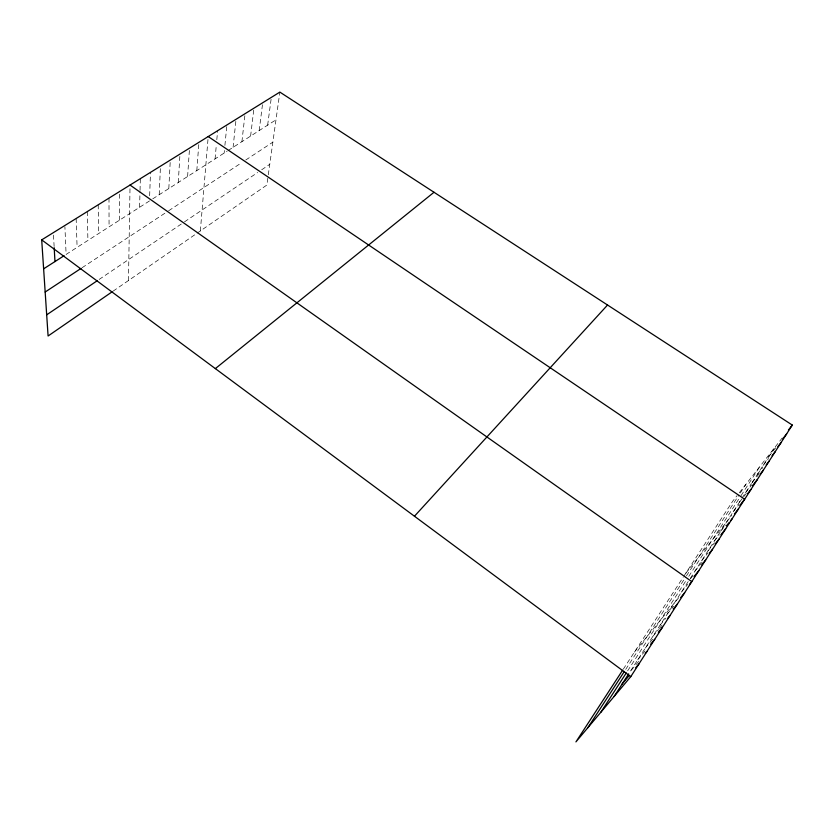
<?xml version="1.0" encoding="UTF-8"?>
<svg xmlns="http://www.w3.org/2000/svg" width="834" height="834" viewBox="0 0 834 834"><rect width="100%" height="100%" fill="white"/><g stroke="black" fill="none" stroke-linecap="round" stroke-linejoin="round"><path stroke-width="0.63" stroke-dasharray="4.17 3.13" d="M119.398 220.249L119.596 191.539M128.478 280.526L130.052 185.054M139.601 207.28L140.008 191.674M140.039 190.381L140.341 178.674M149.661 195.75L150.474 172.388M159.221 194.697L160.451 166.185M168.822 188.547L170.292 160.086M178.278 182.479L179.977 154.071M187.608 176.495L189.526 148.15M196.803 170.605L198.94 142.312M200.348 230.935L208.219 136.557M215.068 158.887L216.35 144.803M216.819 139.674L217.632 130.709M224.148 153.06L224.398 150.506M224.899 145.397L226.911 124.954M233.093 147.326L236.053 119.283M241.912 141.665L245.071 113.685M250.607 136.088L253.953 108.18M259.186 130.594L262.71 102.738M267.641 125.163L271.342 97.38M267.818 178.226L266.87 185.044L197.137 233.155M268.298 174.765L279.859 92.105M688.206 581.569L629.983 671.839L640.46 659.256M690.229 578.442L741.416 499.076M742.083 498.034L751.434 483.543M752.091 482.532L774.4 447.931M627.616 670.87L687.497 578.348M688.79 576.357L740.394 496.626M741.051 495.615L760.045 466.258M625.74 669.368L685.746 576.961M686.445 575.887L738.903 495.104M740.321 492.925L745.898 484.335M623.321 669.139L683.15 577.274M683.828 576.231L732.742 501.14L737.068 495.615M739.258 492.811L782.188 437.996M768.792 456.625L775.797 447.702M763.1 465.455L768.541 458.533M757.314 474.421L762.756 467.52M752.205 482.552L759.201 473.702M745.46 492.8L751.663 484.961M739.383 502.224L743.261 497.335M744.032 496.355L746.357 493.426M733.211 511.795L738.872 504.664M685.861 573.125L731.783 515.443M720.743 531.122L725.58 525.066M714.457 540.88L719.273 534.844M708.056 550.794L714.477 542.798M701.55 560.886L707.951 552.921M694.931 571.134L702.916 561.24M690.594 578.619L692.981 575.668M681.368 592.171L687.716 584.353M634.424 652.094L679.939 596.164M667.325 613.949L673.632 606.224M660.121 625.114L665.876 618.098M652.782 636.488L658.516 629.524M659.329 628.534L663.426 623.551M645.318 648.06L653.47 638.198M637.718 659.85L645.016 651.052M113.111 291.139L196.073 233.885M99.142 279.442L183.532 222.501M184.533 221.834L257.612 172.534M261.699 169.771L269.757 164.329M82.097 267.714L167.644 211.419M168.677 210.741L241.506 162.807M245.769 159.992L272.864 142.166M149.484 200.942L66.115 254.412L64.906 226.765M152.737 198.867L227.129 151.152M228.12 150.516L275.981 119.815M53.501 235.146L54.127 246.468M76.144 218.498L77.103 247.375M87.268 211.596L87.914 240.432M98.214 204.81L98.568 233.603M108.993 198.117L109.066 226.869"/><path stroke-width="1.25" d="M622.612 670.213L575.929 741.895L630.796 676.614L792.3 425.069L279.859 92.105L41.7 239.869L48.091 335.998L112.142 291.806M614.074 696.505L628.669 673.882M600.814 712.288L626.251 672.986M587.855 727.696L624.405 671.422M788.411 430.042L792.3 425.069M782.792 438.778L786.681 433.816M777.872 446.659L780.978 442.708M772.076 455.677L775.182 451.736M766.185 464.851L769.282 460.921M760.191 474.171L763.287 470.251M752.549 485.607L757.199 479.748M747.764 493.467L750.996 489.402M739.852 505.3L744.689 499.222L208.219 136.557M734.441 513.963L738.476 508.907M726.518 525.806L728.926 522.782M730.532 520.781L732.137 518.769M720.889 534.792L725.705 528.787M715.155 543.966L719.158 538.993M709.307 553.317L712.497 549.366M701.738 564.837L705.72 559.916M694.065 576.523L698.819 570.664M689.437 584.509L691.803 581.59L130.052 185.054M680.721 597.551L684.662 592.724M673.267 609.07L677.385 604.056M667.523 618.578L669.973 615.596M658.36 632.276L662.425 627.345M650.687 644.202L654.742 639.313M645.297 653.449L646.913 651.51M622.101 684.057L629.316 675.436M635.727 667.773L638.927 663.947M414.456 516.225L607.548 305.025M215.349 368.607L434.014 192.268M46.683 314.835L97.109 280.818M45.161 292.025L81.044 268.412M43.629 268.84L64.093 255.715M41.7 239.869L630.796 676.614M54.2 247.729L54.961 261.574"/></g></svg>
